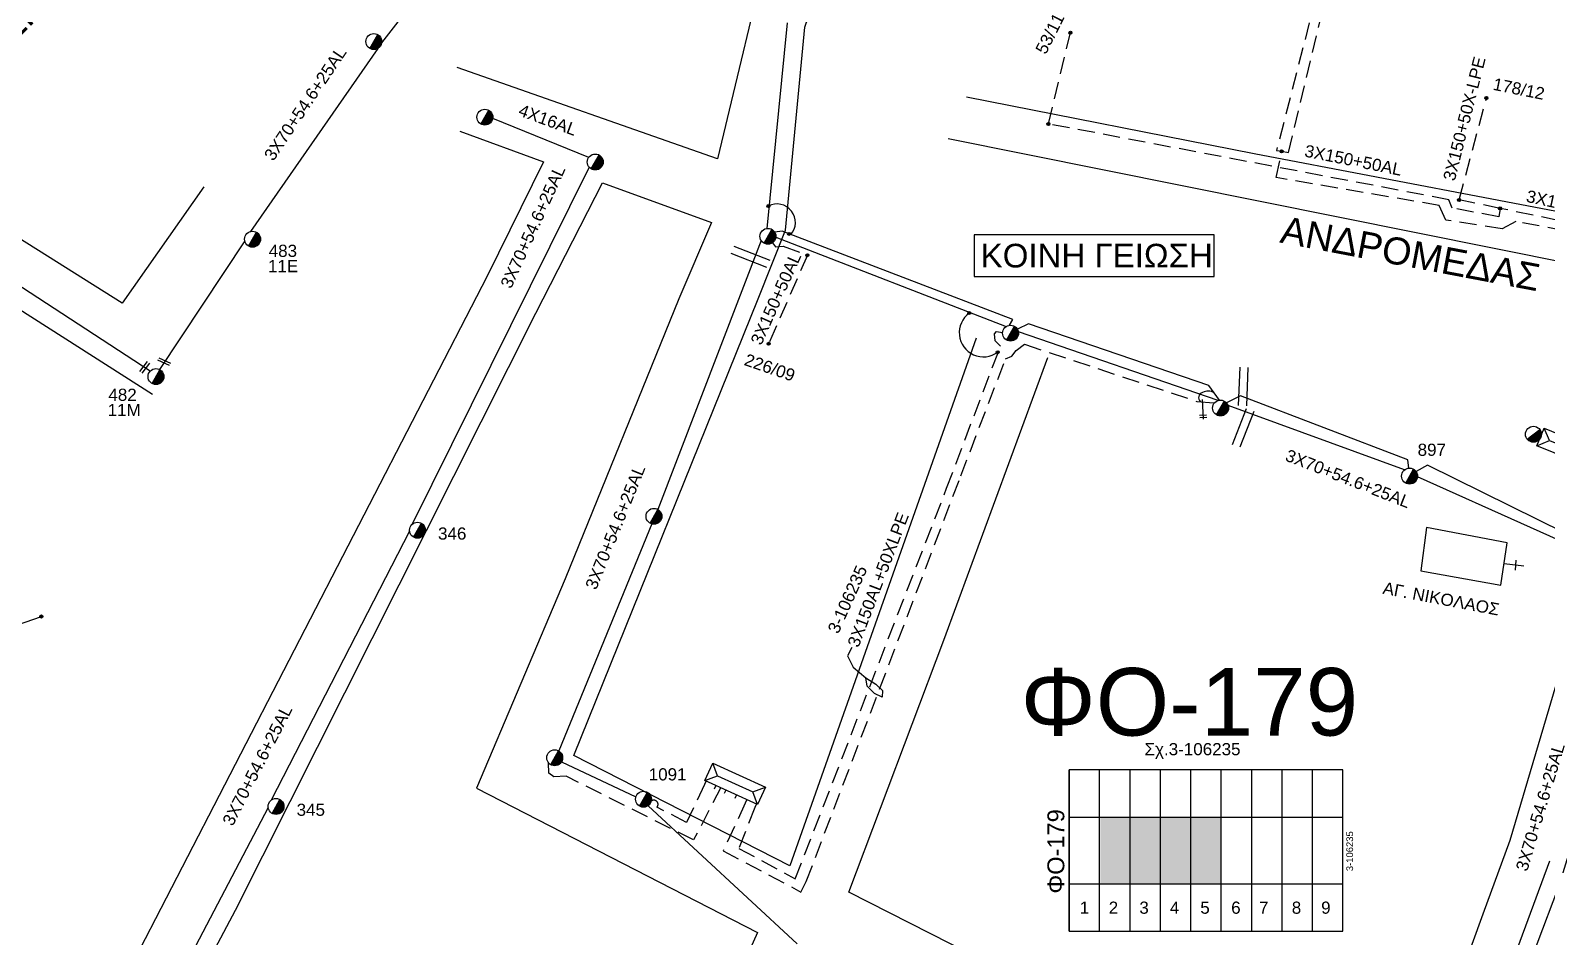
# Model space of a CAD drawing. Header units: millimetres. Extents: x 911 to 5440, y 753 to 2084.
# Drawn here: x 2510.5 to 2734.8, y 1079.9 to 1214.1 of the extents above; entities that cross this region are included whole.
import ezdxf
from ezdxf.enums import TextEntityAlignment as Align

# ---------------------------------------------------------------- set-up
doc = ezdxf.new("R2010")
doc.units = ezdxf.units.MM
doc.linetypes.add('DASHED', pattern=[19.05, 12.7, -6.35])
for name, color, linetype in [('Άγνωστα', 7, 'Continuous'), ('Ασφαλειοκιβώτια Χ.Τ 9 αναχωρήσεων', 7, 'Continuous'), ('Εναέρια παροχή ΧΤ 4x16', 7, 'SYN_LINE'), ('Επιγραφές - Σχήματα', 7, 'Continuous'), ('Καλώδια ΧΤ   3x150+50AL', 7, 'DASHED'), ('Καλώδια ΧΤ   3x150AL+50CU XLPE', 7, 'DASHED'), ('Καλώδια ΧΤ   3x150AL+50XLPE', 7, 'DASHED'), ('Καλώδια ΧΤ   4x6CU', 7, 'DASHED'), ('Μηχανική τομή', 7, 'Continuous'), ('Στύλος ΦΜ', 7, 'Continuous'), ('Στύλος ΦΜ @ 1', 7, 'Continuous'), ('Συνδέσεις', 7, 'Continuous'), ('Συνεστραμμένα ΧΤ   3x70+54.6+25 AL', 7, 'SYN_LINE'), ('Τομή', 7, 'Continuous'), ('Υποσταθμός εναέριος 2 στύλων', 7, 'Continuous'), ('Υποσταθμός πόλεως', 7, 'Continuous'), ('Υπόβαθρο ΔΕΗ', 7, 'Continuous')]:
    doc.layers.add(name, color=color, linetype=linetype)
doc.styles.get("Standard").update_dxf_attribs({"font": 'arial.ttf'})
doc.linetypes.add('SYN_LINE', pattern='A,0.5,-0.0001,["/\\/\\/\\/",Standard,S=0.1,R=0,X=0,Y=-0.05],-0.25', length=0.7501)

# ---------------------------------------------------------------- blocks, each defined once
blk = doc.blocks.new('ΥΠΑΡΧΩΝ ΤΣΙΜΕΝΤΕΝΙΟΣ ΣΤΥΛΟΣ')
at = {"layer": 'Στύλος ΦΜ'}
blk.add_hatch(color=7, dxfattribs=at).paths.add_polyline_path([(-1.29, -2.28, 0.574793), (2.62, 0, 0.268822), (1.3, 2.27)])
at = {"layer": 'Στύλος ΦΜ', "color": 7}
blk.add_line((-1.29, -2.28), (1.3, 2.27), dxfattribs=at)
blk.add_circle((0, 0), 2.62, dxfattribs=at)
at = {"layer": 'Στύλος ΦΜ', "flags": 4}
for tag, p in [('ΑΡΙΘΜΟΣ', (-4.68, 8.05)), ('ΤΥΠΟΣ', (-4.91, 3.03))]:
    blk.add_attdef(tag, p, '', height=4, dxfattribs=at)
blk = doc.blocks.new('ΜΗΧΑΝΙΚΗ ΤΟΜΗ')
at = {"layer": 'Μηχανική τομή', "ltscale": 40}
for p, q in [((-1.89, 0.78), (1.89, 0.78)), ((1.89, 0), (-1.89, 0))]:
    blk.add_line(p, q, dxfattribs=at)
blk = doc.blocks.new('ΥΠΟΣΤΑΘΜΟΣ ΕΝΑΕΡΙΟΣ ΕΠΙ 2 ΣΤΥΛΩΝ')
at = {"layer": 'Υποσταθμός εναέριος 2 στύλων', "linetype": 'Continuous'}
for points in [[(-11.97, -2.11, 0.574793), (-8.45, -0.07, 0.268822), (-9.64, 1.98)], [(9.68, -2.15, 0.574793), (13.19, -0.1, 0.268822), (12.01, 1.95)]]:
    blk.add_hatch(color=256, dxfattribs=at).paths.add_polyline_path(points)
for p, q in [((-11.97, -2.11), (-9.64, 1.98)), ((9.68, -2.15), (12.01, 1.95))]:
    blk.add_line(p, q, dxfattribs=at)
for centre in [(-10.81, -0.07), (10.84, -0.1)]:
    blk.add_circle(centre, 2.36, dxfattribs=at)
at = {"layer": 'Υποσταθμός πόλεως', "linetype": 'Continuous', "ltscale": 40}
blk.add_lwpolyline([(-8.57, 2.82), (8.57, 2.82), (8.57, -2.82), (-8.57, -2.82)], close=True, dxfattribs=at)
for points in [[(-5.75, 0), (-8.57, 2.82)], [(-8.57, -2.82), (-5.75, 0)], [(-5.75, 0), (5.75, 0)], [(5.75, 0), (8.57, 2.82)], [(8.57, -2.82), (5.75, 0)]]:
    blk.add_lwpolyline(points, dxfattribs=at)
at = {"layer": 'Υποσταθμός εναέριος 2 στύλων', "ltscale": 40, "flags": 1}
for tag, p in [('ΜΕΤΑΣΧΗΜΑΤΙΣΜΟΣ', (14.09, 2.51)), ('ΙΣΧΥΣ', (14.07, -0.28)), ('ΑΡΙΘΜΟΣ', (14.19, -3))]:
    blk.add_attdef(tag, p, '', height=1.8, dxfattribs=at)
blk = doc.blocks.new('ΥΠΟΣΤΑΘΜΟΣ ΠΟΛΕΩΣ 6 ΑΝΑΧΩΡΗΣΕΩΝ')
at = {"layer": 'Υποσταθμός πόλεως', "linetype": 'Continuous', "ltscale": 40}
for p, q in [((-8.18, -2.82), (-8.18, -4)), ((-5.01, -2.82), (-5.01, -4)), ((-1.74, -2.82), (-1.74, -4)), ((1.65, -2.82), (1.65, -4)), ((5.07, -2.82), (5.07, -4)), ((8.16, -2.82), (8.16, -4))]:
    blk.add_line(p, q, dxfattribs=at)
blk.add_lwpolyline([(-8.57, 2.82), (8.57, 2.82), (8.57, -2.82), (-8.57, -2.82)], close=True, dxfattribs=at)
for points in [[(-5.75, 0), (-8.57, 2.82)], [(5.75, 0), (8.57, 2.82)], [(-8.57, -2.82), (-5.75, 0)], [(-5.75, 0), (5.75, 0)], [(8.57, -2.82), (5.75, 0)]]:
    blk.add_lwpolyline(points, dxfattribs=at)
at = {"layer": 'Υποσταθμός πόλεως', "linetype": 'SYN_LINE', "ltscale": 40, "flags": 1}
for tag, p in [('ΜΕΤΑΣΧΗΜΑΤΙΣΜΟΣ', (9.64, 1.91)), ('ΙΣΧΥΣ', (9.62, -0.89)), ('ΑΡΙΘΜΟΣ', (9.74, -3.61))]:
    blk.add_attdef(tag, p, '', height=1.8, dxfattribs=at)
blk = doc.blocks.new('_ΣΥΝΔΕΣΗ')
at = {"layer": 'Συνδέσεις', "linetype": 'SYN_LINE', "ltscale": 40}
blk.add_hatch(color=256, dxfattribs=at).paths.add_polyline_path([(0.5, -0.01, 1), (-0.5, -0.01, 1)])
at = {"layer": 'Συνδέσεις'}
blk.add_circle((0, -0.01), 0.5, dxfattribs=at)
blk = doc.blocks.new('ΑΣΦΑΛΕΙΟΚΙΒΩΤΙΟ ΥΠΟΣΤΑΘΜΟΥ 9 ΑΝΑΧΩΡΗΣΕΩΝ')
at = {"layer": 'Ασφαλειοκιβώτια Χ.Τ 9 αναχωρήσεων', "ltscale": 40}
for p, q in [((-23.8, 40.36), (24.02, 40.36)), ((-9.72, 40.36), (-9.72, -40.64)), ((9.94, 40.36), (9.94, -40.64)), ((-23.8, 31.36), (24.02, 31.36)), ((-23.8, 22.36), (24.02, 22.36)), ((-23.8, 13.36), (24.02, 13.36)), ((-23.8, 4.36), (24.02, 4.36)), ((-23.8, -4.64), (24.02, -4.64)), ((-23.8, -13.64), (24.02, -13.64)), ((-23.8, -22.64), (24.02, -22.64)), ((-23.8, -31.64), (24.02, -31.64))]:
    blk.add_line(p, q, dxfattribs=at)
at = {"layer": 'Ασφαλειοκιβώτια Χ.Τ 9 αναχωρήσεων'}
blk.add_lwpolyline([(-23.8, -40.64), (24.02, -40.64), (24.02, 40.36), (-23.8, 40.36)], close=True, dxfattribs=at)
for s, p in [('1', (-18.61, 37.24)), ('2', (-18.61, 28.67)), ('3', (-18.61, 19.6)), ('4', (-18.61, 10.58)), ('5', (-18.61, 1.57)), ('6', (-18.61, -7.57)), ('7', (-18.61, -15.81)), ('8', (-18.61, -25.5)), ('9', (-18.61, -34.19))]:
    blk.add_text(s, height=3.6, rotation=270, dxfattribs=at).set_placement(p)
at = {"layer": 'Ασφαλειοκιβώτια Χ.Τ 9 αναχωρήσεων', "ltscale": 40}
for tag, height, p in [('ΟΝΟΜΑ', 5, (-0.16, 44.31)), ('ΚΕΙΜΕΝΟ 1', 2, (17.06, 35.59)), ('ΚΕΙΜΕΝΟ 2', 2, (17.06, 26.88)), ('ΚΕΙΜΕΝΟ 3', 2, (17.06, 17.69)), ('ΚΕΙΜΕΝΟ 4', 2, (17.06, 8.71)), ('ΚΕΙΜΕΝΟ 5', 2, (17.06, -0.13)), ('ΚΕΙΜΕΝΟ 6', 2, (17.06, -9.05)), ('ΚΕΙΜΕΝΟ 7', 2, (17.06, -18.13)), ('ΚΕΙΜΕΝΟ 8', 2, (17.06, -26.85)), ('ΚΕΙΜΕΝΟ 9', 2, (17.06, -35.99)), ('ΣΧ', 2, (-0.1, -42.64))]:
    blk.add_attdef(tag, text='', height=height, dxfattribs=at).set_placement(p, align=Align.MIDDLE_CENTER)
blk = doc.blocks.new('ΤΟΜΗ')
at = {"layer": 'Τομή', "ltscale": 40}
for p, q in [((-5.68, 0), (5.68, 0)), ((5.68, -2.33), (-5.68, -2.33))]:
    blk.add_line(p, q, dxfattribs=at)

msp = doc.modelspace()

# ---------------------------------------------------------------- hatches: boundary and pattern name
at = {"layer": 'Ασφαλειοκιβώτια Χ.Τ 9 αναχωρήσεων'}
for color, points in [(6, [(2673.27, 1097.67), (2668.77, 1097.67), (2668.77, 1087.84), (2673.27, 1087.84)]), (85, [(2677.71, 1097.54), (2673.21, 1097.54), (2673.21, 1087.71), (2677.71, 1087.71)]), (151, [(2682.27, 1097.54), (2677.77, 1097.54), (2677.77, 1087.71), (2682.27, 1087.71)]), (2, [(2686.71, 1097.54), (2682.21, 1097.54), (2682.21, 1087.71), (2686.71, 1087.71)])]:
    msp.add_hatch(color=color, dxfattribs=at).paths.add_polyline_path(points)

# ---------------------------------------------------------------- linework, layer by layer
at = {"layer": 'Άγνωστα', "color": 85, "linetype": 'SYN_LINE', "ltscale": 10}
msp.add_lwpolyline([(2571.06, 1223.41), (2562.46, 1212.22)], dxfattribs=at)
at = {"layer": 'Άγνωστα', "color": 151, "linetype": 'SYN_LINE', "ltscale": 20}
msp.add_lwpolyline([(2622.43, 1215.18), (2619.46, 1184.76)], dxfattribs=at)
at = {"layer": 'Άγνωστα', "color": 85, "linetype": 'SYN_LINE', "ltscale": 20}
for points in [[(2561.87, 1211.4), (2543.06, 1184.31)], [(2542.2, 1182.95), (2529.58, 1163.89)], [(2618.6, 1182.98), (2603.33, 1143.18)], [(2528.21, 1163.65), (2506.9, 1177.53)], [(2602.42, 1141.02), (2588.65, 1107.43)]]:
    msp.add_lwpolyline(points, dxfattribs=at)
at = {"layer": 'Επιγραφές - Σχήματα', "color": 190}
msp.add_lwpolyline([(2650.13, 1177.66), (2685.64, 1177.66), (2685.64, 1183.83), (2650.13, 1183.83)], close=True, dxfattribs=at)
at = {"layer": 'Επιγραφές - Σχήματα'}
msp.add_lwpolyline([(2632, 1122.74), (2631.39, 1121.51), (2632.22, 1119.83), (2634.09, 1118.26), (2635.55, 1117.31), (2636.58, 1116.37), (2636.49, 1115.39), (2635.36, 1115.92), (2634.27, 1116.99), (2634.09, 1118.26)], dxfattribs=at)
at = {"layer": 'Καλώδια ΧΤ   3x150+50AL', "color": 6, "ltscale": 0.2}
for points in [[(2700.65, 1218.88), (2694.86, 1196.32), (2695.61, 1196.19), (2696.64, 1195.99), (2702.15, 1219.09)], [(2754.54, 1201.24), (2756.01, 1199.61), (2755.37, 1197.73), (2750.92, 1193.94), (2748.7, 1182.29), (2730.28, 1185.8), (2728.22, 1184.69), (2719.89, 1186.01), (2718.94, 1188.15), (2694.81, 1192.3), (2695.61, 1196.19)]]:
    msp.add_lwpolyline(points, dxfattribs=at)
at = {"layer": 'Καλώδια ΧΤ   3x150+50AL', "color": 62, "ltscale": 0.2}
msp.add_lwpolyline([(2727.94, 1187.74), (2727.75, 1186.5), (2720.83, 1187.78), (2720.36, 1189.02), (2661.1, 1200.24), (2664.36, 1213.75)], dxfattribs=at)
at = {"layer": 'Καλώδια ΧΤ   3x150+50AL', "color": 2, "ltscale": 0.2}
msp.add_lwpolyline([(2620.29, 1182.63), (2620.74, 1182.02), (2621.88, 1182.13), (2625.44, 1180.8), (2619.71, 1167.69)], dxfattribs=at)
at = {"layer": 'Καλώδια ΧΤ   3x150AL+50CU XLPE', "color": 0, "linetype": 'Continuous', "ltscale": 0.2}
for points in [[(2683.86, 1159.44), (2683.98, 1156.51)], [(2683.47, 1157.12), (2684.5, 1157.15)], [(2683.53, 1156.78), (2684.52, 1156.84)]]:
    msp.add_lwpolyline(points, dxfattribs=at)
for centre, radius, start, end in [((2620.93, 1185.65), 2.74, 318.2914, 117.1865), ((2651.5, 1169.34), 3.58, 125.9653, 305.9832), ((2684.12, 1159.71), 0.793, 104.4217, 226.9499), ((2684.73, 1159.03), 1.66, 56.9871, 119.179)]:
    msp.add_arc(centre, radius, start, end, dxfattribs=at)
at = {"layer": 'Καλώδια ΧΤ   3x150AL+50XLPE', "color": 62, "ltscale": 0.2}
msp.add_lwpolyline([(2747.14, 1196.43), (2750.05, 1196.04), (2749.14, 1190.87), (2747.73, 1183.64), (2727.94, 1187.74), (2721.86, 1188.98), (2725.9, 1204.07)], dxfattribs=at)
at = {"layer": 'Καλώδια ΧΤ   3x150AL+50XLPE', "color": 2, "ltscale": 0.2}
msp.add_lwpolyline([(2617.65, 1099.03), (2615.31, 1092.98), (2623.66, 1088.5), (2646.05, 1146.32), (2654.01, 1167.33), (2653.23, 1168.13), (2653.14, 1169.15), (2653.42, 1169.5), (2654.33, 1169.38)], dxfattribs=at)
at = {"layer": 'Καλώδια ΧΤ   3x150AL+50XLPE', "color": 151, "ltscale": 0.2}
msp.add_lwpolyline([(2616.25, 1099.68), (2612.97, 1092.61), (2624.5, 1086.53), (2625.28, 1088.1), (2648.15, 1148.16), (2654.77, 1165.45), (2655.71, 1165.88), (2656.32, 1166.68), (2657.59, 1167.61), (2683.05, 1159.17), (2685.69, 1158.96)], dxfattribs=at)
at = {"layer": 'Καλώδια ΧΤ   3x150AL+50XLPE', "color": 85, "ltscale": 0.2}
msp.add_lwpolyline([(2612.65, 1101.98), (2608.62, 1094.25), (2589.76, 1103.67), (2587.95, 1103.57), (2587.21, 1104.14), (2587.16, 1105.65)], dxfattribs=at)
at = {"layer": 'Καλώδια ΧΤ   3x150AL+50XLPE', "color": 6, "ltscale": 0.2}
for points in [[(2610.23, 1102.44), (2607.58, 1096.84)], [(2598.43, 1098.93), (2598.43, 1098.93), (2598.43, 1098.93)], [(2607.58, 1096.84), (2603.17, 1099.09)], [(2607.61, 1096.9), (2607.58, 1096.84), (2607.58, 1096.84), (2607.58, 1096.84)]]:
    msp.add_lwpolyline(points, dxfattribs=at)
msp.add_arc((2602.74, 1099.51), 0.612, 315.8525, 130.7698, dxfattribs=at)
at = {"layer": 'Καλώδια ΧΤ   4x6CU', "color": 5, "linetype": 'SYN_LINE', "ltscale": 20}
msp.add_lwpolyline([(2497.59, 1122.29), (2512.12, 1127.32)], dxfattribs=at)
at = {"layer": 'Συνεστραμμένα ΧΤ   3x70+54.6+25 AL', "color": 1, "ltscale": 20}
for points in [[(2593.09, 1195.26), (2578.89, 1201.03)], [(2593.17, 1193.83), (2566.99, 1140.98)], [(2566.59, 1139.95), (2546.09, 1100.11)], [(2545.67, 1099.05), (2522.58, 1054.98)]]:
    msp.add_lwpolyline(points, dxfattribs=at)
at = {"layer": 'Συνεστραμμένα ΧΤ   3x70+54.6+25 AL', "color": 151, "ltscale": 20}
for points in [[(2655.37, 1170.43), (2655.82, 1171.29), (2621.72, 1184.35), (2620.61, 1184.22)], [(2686.44, 1159.35), (2684.83, 1161.49), (2658.18, 1170.65), (2656.52, 1169.85)]]:
    msp.add_lwpolyline(points, dxfattribs=at)
at = {"layer": 'Συνεστραμμένα ΧΤ   3x70+54.6+25 AL', "color": 2, "ltscale": 20}
for points in [[(2620.78, 1183.49), (2654.87, 1170.25)], [(2686.21, 1159.3), (2656.66, 1169.46)]]:
    msp.add_lwpolyline(points, dxfattribs=at)
at = {"layer": 'Συνεστραμμένα ΧΤ   3x70+54.6+25 AL', "color": 6, "ltscale": 20}
for points in [[(2714.42, 1149.27), (2714.29, 1150.51), (2689.52, 1160), (2687.46, 1158.95)], [(2749.84, 1133.59), (2717.17, 1149.73), (2715.5, 1148.77)], [(2601.87, 1099.31), (2623.93, 1078.85)]]:
    msp.add_lwpolyline(points, dxfattribs=at)
at = {"layer": 'Συνεστραμμένα ΧΤ   3x70+54.6+25 AL', "color": 27, "ltscale": 20}
for points in [[(2713.79, 1149.01), (2687.69, 1158.53)], [(2749.13, 1132.98), (2715.71, 1147.99)]]:
    msp.add_lwpolyline(points, dxfattribs=at)
at = {"layer": 'Συνεστραμμένα ΧΤ   3x70+54.6+25 AL', "color": 6, "ltscale": 10}
msp.add_lwpolyline([(2589.08, 1105.82), (2600.07, 1100.62)], dxfattribs=at)
at = {"layer": 'Συνεστραμμένα ΧΤ   3x70+54.6+25 AL', "color": 30, "ltscale": 20}
msp.add_lwpolyline([(2718.41, 1045.44), (2735.31, 1091.15)], dxfattribs=at)
at = {"layer": 'Υπόβαθρο ΔΕΗ', "ltscale": 0.2}
for points in [[(2536.17, 1190.94), (2524.09, 1173.69), (2489.14, 1195.66), (2499.91, 1215.68), (2524.21, 1240.49), (2545.28, 1259.72), (2577.45, 1287.95), (2611.74, 1314.73), (2648.08, 1317.11), (2633.18, 1271.07), (2620.28, 1229.08), (2612.15, 1195.05), (2573.65, 1208.59)], [(2650.44, 1168.5), (2622.85, 1090.41), (2590.88, 1106.73), (2618.17, 1174.34), (2622.2, 1184.52), (2625.05, 1214.58), (2626.47, 1218.61), (2637.98, 1254.35), (2650.38, 1294.65), (2656.76, 1315.89), (2680.07, 1306.96), (2773.46, 1271.91), (2761.77, 1239.21), (2755.81, 1221.15), (2750.08, 1185.03), (2745.84, 1185.46), (2691.56, 1195.79), (2649, 1204.18)], [(2574.03, 1199.15), (2586.4, 1194.61), (2578.08, 1177.69), (2540.02, 1103.88), (2516.48, 1058.28)], [(2646.29, 1198.08), (2750.11, 1177.23), (2749.97, 1174.34), (2741.15, 1134), (2729.35, 1094.17), (2725.37, 1083.26), (2712.54, 1047.88), (2677.67, 1063.6), (2652.65, 1075.79), (2631.59, 1086.51), (2645.62, 1123.81), (2661.02, 1165.68)], [(2474.69, 1167.18), (2484.87, 1187.89), (2506.48, 1174.34), (2528.56, 1160.23)], [(2717.04, 1140.48), (2716.19, 1134.08), (2728.03, 1131.95), (2728.99, 1138.24), (2717.04, 1140.48)], [(2730.27, 1135.68), (2730.16, 1134.19)], [(2728.51, 1135.16), (2731.44, 1134.83)]]:
    msp.add_lwpolyline(points, dxfattribs=at)
msp.add_lwpolyline([(2588.2, 1013.38), (2524.48, 1052.93), (2540.86, 1083.86), (2585.28, 1172.2), (2595.15, 1191.53), (2611.25, 1185.65), (2606.42, 1174.34), (2589.59, 1132.88), (2576.5, 1101.89), (2618.06, 1080.52), (2602.9, 1046.61)], close=True, dxfattribs=at)
at = {"layer": 'Υπόβαθρο ΔΕΗ'}
msp.add_lwpolyline([(2750.02, 1130.88), (2736.57, 1087.32), (2720.52, 1044.87), (2763.83, 1028.5), (2821.87, 1006.65), (2860.07, 992.15), (2879.73, 1020.3), (2898.57, 1051.43), (2898.41, 1052.28), (2870.89, 1066.95), (2832.97, 1087.8), (2792.27, 1105.45), (2788.35, 1110.96), (2750.02, 1130.88)], dxfattribs=at)

# ---------------------------------------------------------------- block references
at = {"layer": 'Ασφαλειοκιβώτια Χ.Τ 9 αναχωρήσεων', "xscale": 0.5, "yscale": 0.5, "zscale": 0.5, "rotation": 90}
msp.add_blockref('ΑΣΦΑΛΕΙΟΚΙΒΩΤΙΟ ΥΠΟΣΤΑΘΜΟΥ 9 ΑΝΑΧΩΡΗΣΕΩΝ', (2684.36, 1092.62), dxfattribs=at).add_auto_attribs({'ΟΝΟΜΑ': 'ΦΟ-179', 'ΣΧ': '3-106235'})
at = {"layer": 'Μηχανική τομή'}
for p, xscale, yscale, zscale, rotation in [((2527.55, 1164.08), 0.5000000000002878, 0.5000000000002878, 0.5000000000002878, 51.9619578020755), ((2530.22, 1164.86), 0.5000000000001454, 0.5000000000001454, 0.5000000000001454, 336.00580853729)]:
    msp.add_blockref('ΜΗΧΑΝΙΚΗ ΤΟΜΗ', p, dxfattribs=dict(at, xscale=xscale, yscale=yscale, zscale=zscale, rotation=rotation))
at = {"layer": 'Στύλος ΦΜ @ 1', "ltscale": 40, "xscale": 0.4499999999998181, "yscale": 0.4499999999998181, "zscale": 0.4499999999998181}
for p in [(2561.3, 1212.43), (2577.73, 1201.24), (2594.06, 1194.6), (2619.61, 1183.6), (2655.5, 1169.26), (2686.57, 1158.18), (2602.75, 1142.15), (2588.06, 1106.41)]:
    msp.add_blockref('ΥΠΑΡΧΩΝ ΤΣΙΜΕΝΤΕΝΙΟΣ ΣΤΥΛΟΣ', p, dxfattribs=at)
at = {"layer": 'Στύλος ΦΜ @ 1', "ltscale": 40}
ref = msp.add_blockref('ΥΠΑΡΧΩΝ ΤΣΙΜΕΝΤΕΝΙΟΣ ΣΤΥΛΟΣ', (2543.36, 1183.17), dxfattribs=dict(at, xscale=0.4499999999998181, yscale=0.4499999999998181, zscale=0.4499999999998181))
ref.add_attrib('ΤΥΠΟΣ', '11E', (2545.64, 1178.29), dxfattribs={"layer": 'Στύλος ΦΜ', "height": 1.8, "flags": 4})
ref.add_attrib('ΑΡΙΘΜΟΣ', '483', (2545.75, 1180.55), dxfattribs={"layer": 'Στύλος ΦΜ', "height": 1.8, "flags": 4})
ref = msp.add_blockref('ΥΠΑΡΧΩΝ ΤΣΙΜΕΝΤΕΝΙΟΣ ΣΤΥΛΟΣ', (2529.07, 1162.83), dxfattribs=dict(at, xscale=0.4499999999998181, yscale=0.4499999999998181, zscale=0.4499999999998181))
ref.add_attrib('ΤΥΠΟΣ', '11M', (2521.92, 1156.98), dxfattribs={"layer": 'Στύλος ΦΜ', "height": 1.8, "flags": 4})
ref.add_attrib('ΑΡΙΘΜΟΣ', '482', (2522.03, 1159.24), dxfattribs={"layer": 'Στύλος ΦΜ', "height": 1.8, "flags": 4})
ref = msp.add_blockref('ΥΠΑΡΧΩΝ ΤΣΙΜΕΝΤΕΝΙΟΣ ΣΤΥΛΟΣ', (2714.54, 1148.1), dxfattribs=dict(at, xscale=0.4499999999998181, yscale=0.4499999999998181, zscale=0.4499999999998181))
ref.add_attrib('ΤΥΠΟΣ', '897', (2715.73, 1151.1), dxfattribs={"layer": 'Στύλος ΦΜ', "height": 1.8, "flags": 4})
ref = msp.add_blockref('ΥΠΑΡΧΩΝ ΤΣΙΜΕΝΤΕΝΙΟΣ ΣΤΥΛΟΣ', (2567.76, 1140.09), dxfattribs=dict(at, xscale=0.4499999999998181, yscale=0.4499999999998181, zscale=0.4499999999998181))
ref.add_attrib('ΤΥΠΟΣ', '346', (2570.8, 1138.7), dxfattribs={"layer": 'Στύλος ΦΜ', "height": 1.8, "flags": 4})
ref = msp.add_blockref('ΥΠΑΡΧΩΝ ΤΣΙΜΕΝΤΕΝΙΟΣ ΣΤΥΛΟΣ', (2601.2, 1100.27), dxfattribs=dict(at, xscale=0.4499999999998181, yscale=0.4499999999998181, zscale=0.4499999999998181))
ref.add_attrib('ΤΥΠΟΣ', '1091', (2601.97, 1103.05), dxfattribs={"layer": 'Στύλος ΦΜ', "height": 1.8, "flags": 4})
ref = msp.add_blockref('ΥΠΑΡΧΩΝ ΤΣΙΜΕΝΤΕΝΙΟΣ ΣΤΥΛΟΣ', (2546.83, 1099.2), dxfattribs=dict(at, xscale=0.4499999999998181, yscale=0.4499999999998181, zscale=0.4499999999998181))
ref.add_attrib('ΤΥΠΟΣ', '345', (2549.88, 1097.81), dxfattribs={"layer": 'Στύλος ΦΜ', "height": 1.8, "flags": 4})
at = {"layer": 'Συνδέσεις', "xscale": 0.4499999999998181, "yscale": 0.4499999999998181, "zscale": 0.4499999999998181}
for p in [(2664.36, 1213.75), (2725.9, 1204.07), (2661.1, 1200.24), (2695.61, 1196.19), (2721.86, 1188.98), (2619.68, 1188.09), (2727.94, 1187.74), (2622.74, 1183.96), (2625.44, 1180.8), (2649.4, 1172.23), (2619.71, 1167.69), (2653.6, 1166.45), (2512.12, 1127.32)]:
    msp.add_blockref('_ΣΥΝΔΕΣΗ', p, dxfattribs=at)
at = {"layer": 'Τομή'}
for p, xscale, yscale, zscale, rotation in [((2617.23, 1181.09), 0.4999999999998658, 0.4999999999998658, 0.4999999999998658, 338.7518452341942), ((2690.51, 1161.34), 0.4999999999998276, 0.4999999999998276, 0.4999999999998276, 267.5610325430964), ((2690.45, 1155.02), 0.4999999999998276, 0.4999999999998276, 0.4999999999998276, 248.811161548283)]:
    msp.add_blockref('ΤΟΜΗ', p, dxfattribs=dict(at, xscale=xscale, yscale=yscale, zscale=zscale, rotation=rotation))
at = {"layer": 'Υποσταθμός εναέριος 2 στύλων', "xscale": 0.5000000000000071, "yscale": 0.5000000000000071, "zscale": 0.5000000000000071, "rotation": 337.7698302163656}
msp.add_blockref('ΥΠΟΣΤΑΘΜΟΣ ΕΝΑΕΡΙΟΣ ΕΠΙ 2 ΣΤΥΛΩΝ', (2737.88, 1152.28), dxfattribs=at)
at = {"layer": 'Υποσταθμός πόλεως', "xscale": 0.499999999999968, "yscale": 0.499999999999968, "zscale": 0.499999999999968, "rotation": 335.3750278972624}
msp.add_blockref('ΥΠΟΣΤΑΘΜΟΣ ΠΟΛΕΩΣ 6 ΑΝΑΧΩΡΗΣΕΩΝ', (2614.78, 1102.55), dxfattribs=at)

# ---------------------------------------------------------------- texts
at = {"layer": 'Εναέρια παροχή ΧΤ 4x16', "color": 7, "insert": (2583.17, 1203.22), "char_height": 1.8, "width": 168.3718, "attachment_point": 1, "rotation": 339.7855}
msp.add_mtext('4X16AL', dxfattribs=at)
at = {"layer": 'Επιγραφές - Σχήματα', "attachment_point": 1}
for s, insert, char_height, width, rotation in [('ΔΑΣΚΑΛΟΥ - ΚΙΤΣΟΥ ', (2499.71, 1209.58), 4, 64.3017, 44.8579), ('ΑΝΔΡΟΜΕΔΑΣ ', (2695.96, 1186.63), 4, 11.1692, 349.2603), ('ΑΓ. ΝΙΚΟΛΑΟΣ ', (2710.8, 1132.47), 1.8, 42.1314, 349.2603)]:
    msp.add_mtext(s, dxfattribs=dict(at, insert=insert, char_height=char_height, width=width, rotation=rotation))
at = {"layer": 'Επιγραφές - Σχήματα', "color": 7, "char_height": 1.8, "width": 168.3718, "attachment_point": 1}
for s, insert, rotation in [('53/11', (2659.1, 1211.22), 63.267), ('226/09', (2616.54, 1166.28), 341.0027), ('3-106235', (2628.37, 1125.38), 65.8571)]:
    msp.add_mtext(s, dxfattribs=dict(at, insert=insert, rotation=rotation))
at = {"layer": 'Επιγραφές - Σχήματα', "color": 190, "insert": (2651.08, 1182.49), "char_height": 3.5, "width": 35.1311, "attachment_point": 1}
msp.add_mtext('KOINH ΓΕΙΩΣΗ', dxfattribs=at)
at = {"layer": 'Επιγραφές - Σχήματα', "insert": (2656.97, 1119.69), "char_height": 10, "width": 11.1692, "attachment_point": 1}
msp.add_mtext('ΦΟ-179', dxfattribs=at)
at = {"layer": 'Επιγραφές - Σχήματα', "color": 7, "insert": (2675.33, 1108.58), "char_height": 1.8, "width": 168.3718, "attachment_point": 1}
msp.add_mtext('Σχ.3-106235', dxfattribs=at)
at = {"layer": 'Καλώδια ΧΤ   3x150+50AL', "color": 7, "char_height": 1.8, "width": 168.3718, "attachment_point": 1}
for s, insert, rotation in [('3X150+50X-LPE', (2719.47, 1192.12), 75.848), ('178/12', (2727.12, 1207.07), 348.6311), ('3X150+50AL', (2699.24, 1197.19), 348.6311), ('3X150+50AL', (2732.06, 1190.48), 347.799), ('3X150+50AL', (2616.97, 1168.09), 65.8571)]:
    msp.add_mtext(s, dxfattribs=dict(at, insert=insert, rotation=rotation))
at = {"layer": 'Καλώδια ΧΤ   3x150AL+50XLPE', "color": 7, "insert": (2635.92, 1132.76), "char_height": 1.8, "width": 27.8484, "attachment_point": 5, "rotation": 69.1074}
msp.add_mtext('3X150AL+50XLPE', dxfattribs=at)
at = {"layer": 'Συνεστραμμένα ΧΤ   3x70+54.6+25 AL', "color": 7, "char_height": 1.8, "width": 168.3718, "attachment_point": 1}
for insert, rotation in [((2544.94, 1195.63), 56.0607), ((2579.96, 1176.48), 65.5628), ((2696.65, 1152.13), 338.6166), ((2592.52, 1131.82), 68.0257), ((2538.81, 1096.99), 62.9379), ((2730.21, 1090), 73.3918)]:
    msp.add_mtext('3X70+54.6+25AL', dxfattribs=dict(at, insert=insert, rotation=rotation))

doc.saveas('drawing.dxf')
